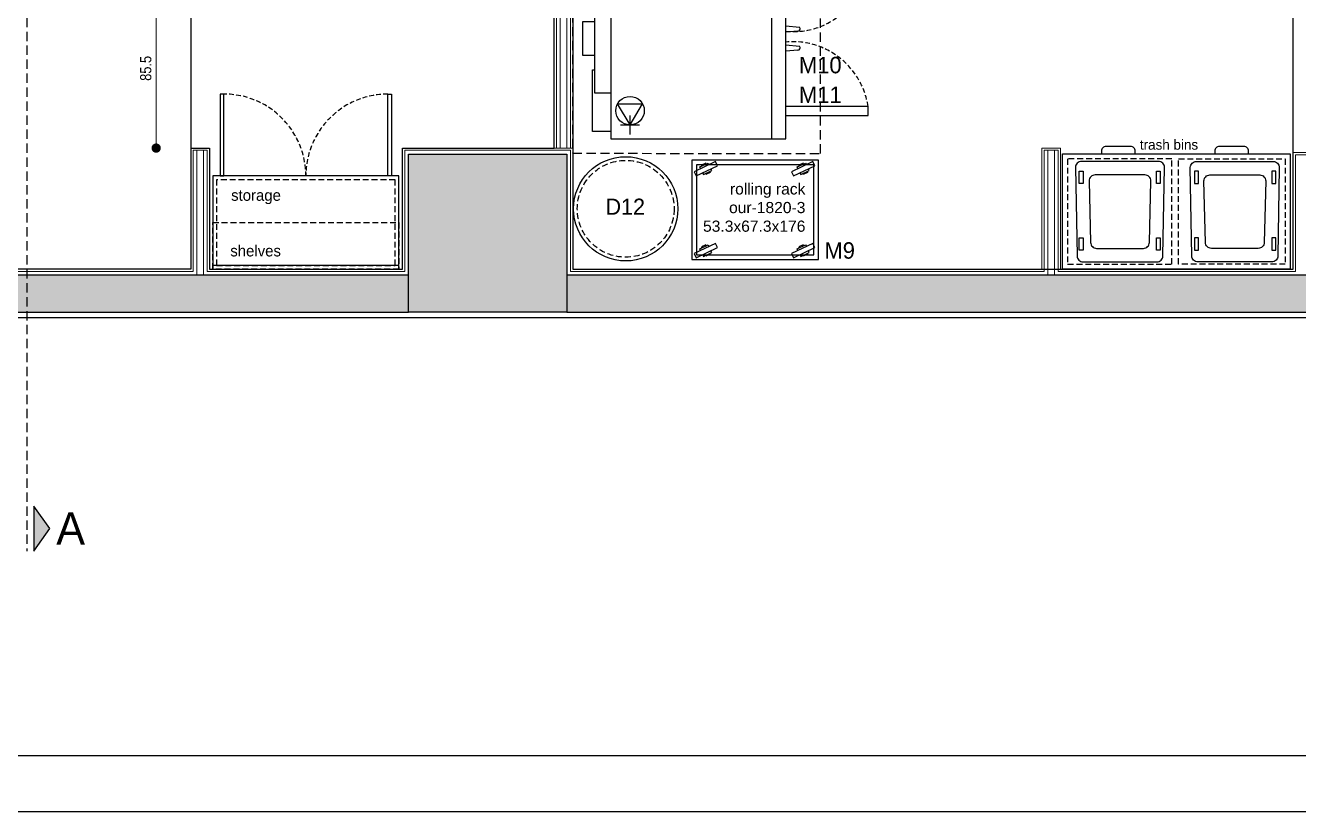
# Model space of a CAD drawing. Header units: millimetres. Extents: x 106699 to 122058, y 158555 to 162844.
# Drawn here: x 112902 to 113585, y 159502 to 159924 of the extents above; entities that cross this region are included whole.
import ezdxf
from ezdxf.enums import TextEntityAlignment as Align

# ---------------------------------------------------------------- set-up
doc = ezdxf.new("R2010")
doc.units = ezdxf.units.MM
for name, pattern in [('$0$4+1 daire_(K) TİP A - C BLOK$0$4+1 (K) 1$0$3+1 daire1$0$131121 243C_L00F00(plan)$0$HIDDEN2', [4.7625, 3.175, -1.5875]), ('300_Z4_FCD_F03$0$GESTRICHELT', [0.75, 0.5, -0.25]), ('HIDDEN', [0.375, 0.25, -0.125])]:
    doc.linetypes.add(name, pattern=pattern)
for name, color, linetype in [('0-HSL-WLL', 253, 'Continuous'), ('300_Z4_STR_F03$0$2-SPS-RCN', 2, 'Continuous'), ('S2000-002 Çizgi', 7, 'Continuous')]:
    doc.layers.add(name, color=color, linetype=linetype)
for name, color, linetype, lineweight in [('300_Z4_STR_F03$0$AUDIT_D_220920114151-103', 251, 'Continuous', 5), ('no3_alçıpan kesit', 210, 'Continuous', 20), ('no3_kutu profil gorunus', 8, 'Continuous', 0)]:
    doc.layers.add(name, color=color, linetype=linetype, lineweight=lineweight)
doc.layers.add('area', color=200, linetype='Continuous', plot=False)
doc.styles.add('BE', font='ARIALN.TTF')
doc.styles.add('SKTÜRK', font='GOTHIC.TTF', dxfattribs={"height": 11})
doc.styles.get("Standard").update_dxf_attribs({"font": 'arial.ttf'})
doc.styles.add('TAKSİM', font='GOTHIC.TTF', dxfattribs={"height": 20})
doc.dimstyles.new('BE-50', dxfattribs={"dimscale": 100, "dimtxt": 0.06, "dimasz": 0.05, "dimexe": 0.025, "dimexo": 0, "dimgap": 0.025, "dimtad": 1, "dimdec": 1, "dimrnd": 0.5, "dimdsep": 46, "dimtxsty": 'BE', "dimblk": 'DOT', "dimcen": 0.5, "dimdle": 0.025, "dimse1": 1, "dimse2": 1, "dimclrd": 256, "dimclre": 256, "dimclrt": 256, "dimadec": 0, "dimazin": 2, "dimtm": 1e-09, "dimtfac": 1, "dimtdec": 1, "dimtix": 1, "dimtmove": 2, "dimatfit": 0, "dimldrblk": 'DOT', "dimfxl": 0.5, "dimfxlon": 1, "dimtolj": 1, "dimlwd": 9, "dimlwe": 0, "dimarcsym": 0})

# ---------------------------------------------------------------- blocks, each defined once
blk = doc.blocks.new('Layout1')
at = {"layer": 'area'}
for points in [[(0, 1485), (0, 0), (2100, 0), (2100, 1485)], [(25.54, 1459.46), (25.54, 25.54), (2074.46, 25.54), (2074.46, 1459.46)]]:
    blk.add_lwpolyline(points, close=True, dxfattribs=at)
blk = doc.blocks.new('COLUMN')
at = {"layer": '300_Z4_STR_F03$0$AUDIT_D_220920114151-103', "true_color": 0x303030}
h = blk.add_hatch(color=250, dxfattribs=at)
h.dxf.hatch_style = 1
h.paths.add_polyline_path([(104767.62, 177818.4), (104852.62, 177818.4), (104852.62, 177903.41), (104767.62, 177903.41)])
h.paths.add_polyline_path([(104052.62, 177903.41), (104052.62, 177818.41), (103967.62, 177818.41), (103967.62, 177903.41)])
edge = h.paths.add_edge_path()
edge.add_line((104052.62, 177498.41), (104052.62, 177438.41))
h.paths.add_polyline_path([(103967.62, 177498.41), (104052.62, 177498.41), (104052.62, 177438.41), (103967.62, 177438.41)])
h.paths.add_polyline_path([(104852.62, 177438.41), (104767.62, 177438.41), (104767.62, 177498.41), (104852.62, 177498.41)])
h.paths.add_polyline_path([(104852.62, 177018.41), (104767.62, 177018.41), (104767.62, 177103.41), (104852.62, 177103.41)])
h.paths.add_polyline_path([(103967.62, 176233.41), (103967.62, 176318.41), (104052.62, 176318.41), (104052.62, 176233.41)])
h.paths.add_polyline_path([(103967.62, 177103.41), (104052.62, 177103.41), (104052.62, 177018.41), (103967.62, 177018.41)])
at = {"layer": '300_Z4_STR_F03$0$2-SPS-RCN'}
blk.add_lwpolyline([(103967.62, 177103.41), (104052.62, 177103.41), (104052.62, 177018.41), (103967.62, 177018.41)], close=True, dxfattribs=at)
blk = doc.blocks.new('A$Cde2bec6b')
at = {"color": 4}
for p, q in [((183.45, 153.41), (183.45, 146.72)), ((201.3, 153.41), (183.45, 153.41)), ((201.3, 146.72), (201.3, 153.41)), ((142.34, 138.11), (142.34, 147.99)), ((142.34, 147.99), (175.48, 147.99)), ((163.05, 146.72), (219.14, 146.72)), ((163.05, 138.11), (163.05, 146.72)), ((175.48, 147.99), (175.48, 146.72)), ((219.14, 146.72), (219.14, 138.11)), ((138.51, 51.75), (235.71, 51.75)), ((186, 37.73), (185.55, 44.07)), ((189, 44.09), (188.17, 36.82)), ((196.2, 37.73), (195.74, 44.07)), ((199.2, 44.09), (198.37, 36.82))]:
    blk.add_line(p, q, dxfattribs=at)
blk.add_lwpolyline([(138.51, 138.11), (138.51, 44.1), (235.71, 44.1), (235.71, 138.11)], close=True, dxfattribs=at)
for centre in [(187.27, 37.73), (197.47, 37.73)]:
    blk.add_arc(centre, 1.27, 180, 315, dxfattribs=at)
at = {"layer": 'S2000-002 Çizgi', "color": 8, "true_color": 0x7a7a7a}
for p, q in [((145.94, 127.83), (157.26, 134.54)), ((145.94, 132.93), (145.94, 122.73)), ((157.26, 134.54), (157.26, 121.12)), ((140.84, 127.83), (151.04, 127.83)), ((145.94, 127.83), (157.26, 121.12))]:
    blk.add_line(p, q, dxfattribs=at)
at = {"layer": 'S2000-002 Çizgi', "color": 8, "linetype": '300_Z4_FCD_F03$0$GESTRICHELT', "ltscale": 10, "true_color": 0x7a7a7a}
blk.add_lwpolyline([(130.59, 25.58), (243.39, 25.37), (243.51, 158.58), (130.72, 158.79)], close=True, dxfattribs=at)
at = {"layer": 'S2000-002 Çizgi', "color": 8, "true_color": 0x7a7a7a}
for points in [[(150.94, 44.1), (150.94, 0)], [(150.94, 0), (155.91, 0), (155.91, 44.1)], [(235.71, 0), (230.74, 0), (230.74, 44.1)], [(235.71, 44.1), (235.71, 0)]]:
    blk.add_lwpolyline(points, dxfattribs=at)
blk.add_circle((153.59, 127.83), 7.65, dxfattribs=at)
at = {"layer": 'S2000-002 Çizgi', "color": 8, "linetype": '300_Z4_FCD_F03$0$GESTRICHELT', "ltscale": 5, "true_color": 0x7a7a7a}
for centre, start, end in [((149.73, 40.43), 278.70026, 5.15333), ((236.93, 40.43), 174.84667, 261.29974)]:
    blk.add_arc(centre, 40.9, start, end, dxfattribs=at)
at = {"color": 4, "insert": (230.86, 47.41), "char_height": 6, "width": 88.0667, "attachment_point": 3, "rotation": 270}
blk.add_mtext('{\\fManrope Light|b0|i0|c0|p2;BLODGETT\\fManrope Light|b0|i0|c162|p2; FIRIN\\fManrope Light|b0|i0|c0|p2;\\Pzephaire-200-E double\\P97.2x94x179.4cm}', dxfattribs=at)
at = {"char_height": 8.82, "width": 48.0583, "attachment_point": 5, "rotation": 270, "style": 'SKTÜRK'}
for s, insert in [('M11', (162.11, 25.66)), ('M10', (178, 25.66))]:
    blk.add_mtext(s, dxfattribs=dict(at, insert=insert))
blk = doc.blocks.new('A$C60e8288a')
at = {"color": 4}
for points in [[(9.71, 237.28), (9.71, 169.28), (63.01, 169.28), (63.01, 237.28)], [(60.51, 171.78), (60.51, 234.78), (12.21, 234.78), (12.21, 171.78)]]:
    blk.add_lwpolyline(points, close=True, dxfattribs=at)
for points in [[(12.86, 236.11), (10.6, 235.04), (16.02, 223.56), (18.28, 224.62), (12.86, 236.11)], [(14.5, 232.63), (15.41, 233.05), (17.54, 228.53), (16.63, 228.1)], [(56.78, 236.11), (54.52, 235.04), (59.94, 223.56), (62.2, 224.62), (56.78, 236.11)], [(58.43, 232.63), (59.33, 233.05), (61.46, 228.53), (60.56, 228.1)], [(12.24, 231.56), (11.34, 231.13), (13.47, 226.61), (14.37, 227.04)], [(12.94, 227.74), (12.48, 227.53), (11.42, 229.79), (11.87, 230)], [(17.01, 229.66), (17.46, 229.87), (16.39, 232.14), (15.94, 231.92)], [(56.17, 231.56), (55.26, 231.13), (57.39, 226.61), (58.3, 227.04)], [(56.86, 227.74), (56.41, 227.53), (55.34, 229.79), (55.79, 230)], [(60.93, 229.66), (61.38, 229.87), (60.32, 232.14), (59.86, 231.92)], [(12.86, 183.77), (10.6, 182.7), (16.02, 171.22), (18.28, 172.28), (12.86, 183.77)], [(12.24, 179.22), (11.34, 178.79), (13.47, 174.27), (14.37, 174.7)], [(14.5, 180.29), (15.41, 180.71), (17.54, 176.19), (16.63, 175.77)], [(17.01, 177.32), (17.46, 177.54), (16.39, 179.8), (15.94, 179.58)], [(56.78, 183.77), (54.52, 182.7), (59.94, 171.22), (62.2, 172.28), (56.78, 183.77)], [(56.17, 179.22), (55.26, 178.79), (57.39, 174.27), (58.3, 174.7)], [(58.43, 180.29), (59.33, 180.71), (61.46, 176.19), (60.56, 175.77)], [(60.93, 177.32), (61.38, 177.54), (60.32, 179.8), (59.86, 179.58)]]:
    blk.add_lwpolyline(points, dxfattribs=at)
for points in [[(12.94, 175.4), (12.48, 175.19), (11.42, 177.45), (11.87, 177.66)], [(56.86, 175.4), (56.41, 175.19), (55.34, 177.45), (55.79, 177.66)]]:
    blk.add_lwpolyline(points)
at = {"color": 4, "insert": (50.54, 176.32, -0.07), "char_height": 6, "width": 229.8961, "attachment_point": 3, "rotation": 270}
blk.add_mtext('rolling rack\\Pour-1820-3\\P53.3x67.3x176', dxfattribs=at)
at = {"insert": (14.42, 157.89), "char_height": 8.82, "width": 48.0583, "attachment_point": 5, "rotation": 270, "style": 'SKTÜRK'}
blk.add_mtext('M9', dxfattribs=at)
blk = doc.blocks.new('A$C13063826')
at = {"layer": 'S2000-002 Çizgi', "color": 8, "true_color": 0x7a7a7a}
for points in [[(1.54, 13.02), (52.54, 13.02, 0.414214), (56.54, 17.02), (55.54, 75.74, 0.414214), (51.54, 79.74), (2.54, 79.74, 0.414214), (-1.46, 75.74), (-2.46, 17.02, 0.414214)], [(10.54, 22.02), (43.54, 22.02, 0.414214), (47.54, 26.02), (46.54, 66.74, 0.414214), (42.54, 70.74), (11.54, 70.74, 0.414214), (7.54, 66.74), (6.54, 26.02, 0.414214)]]:
    blk.add_lwpolyline(points, format="xyb", close=True, dxfattribs=at)
for points in [[(0.3, 71.97), (2.88, 71.97), (2.88, 63.79), (0.3, 63.79)], [(51.55, 71.97), (54.13, 71.97), (54.13, 63.79), (51.55, 63.79)], [(0.3, 27.73), (2.88, 27.73), (2.88, 19.55), (0.3, 19.55)], [(51.55, 27.73), (54.13, 27.73), (54.13, 19.55), (51.55, 19.55)]]:
    blk.add_lwpolyline(points, close=True, dxfattribs=at)
blk = doc.blocks.new('A$Cdd3b3b1d')
at = {"color": 4}
blk.add_lwpolyline([(122.3, 9.98), (0, 9.98), (0, 71.9), (122.3, 71.9)], close=True, dxfattribs=at)
at = {"color": 4, "linetype": '$0$4+1 daire_(K) TİP A - C BLOK$0$4+1 (K) 1$0$3+1 daire1$0$131121 243C_L00F00(plan)$0$HIDDEN2'}
for points in [[(60.03, 12.68), (2.7, 12.68), (2.7, 69.2), (60.03, 69.2)], [(63.63, 12.68), (119.6, 12.68), (119.6, 69.2), (63.63, 69.2)]]:
    blk.add_lwpolyline(points, close=True, dxfattribs=at)
at = {"color": 4}
for points in [[(22.41, 9.98), (22.41, 8.46, 0.414214), (24.84, 6.03), (38.12, 6.03, 0.414214), (40.55, 8.46), (40.55, 9.98)], [(83.34, 9.98), (83.34, 8.46, 0.414214), (85.77, 6.03), (99.05, 6.03, 0.414214), (101.48, 8.46), (101.48, 9.98)]]:
    blk.add_lwpolyline(points, format="xyb", dxfattribs=at)
at = {"layer": 'S2000-002 Çizgi', "xscale": -0.8100000000000002, "yscale": 0.8100000000000002, "zscale": 0.8100000000000002}
blk.add_blockref('A$C13063826', (51.71, 3.49), dxfattribs=at)
at = {"layer": 'S2000-002 Çizgi', "color": 8, "true_color": 0x7a7a7a, "xscale": 0.8100000000000002, "yscale": 0.8100000000000002, "zscale": 0.8100000000000002}
blk.add_blockref('A$C13063826', (69.58, 3.49), dxfattribs=at)
at = {"color": 4, "insert": (80.81, 2.38), "char_height": 5.4, "width": 61.3883, "attachment_point": 1, "rotation": 180}
blk.add_mtext('{\\fManrope Light|b0|i0|c0|p2;trash\\fManrope Light|b0|i0|c162|p2; bins}', dxfattribs=at)
blk = doc.blocks.new('storeage')
at = {"color": 4}
blk.add_lwpolyline([(110535.1, 159792.98), (110635.1, 159792.98), (110635.1, 159842.98), (110535.1, 159842.98)], close=True, dxfattribs=at)
at = {"color": 4, "linetype": '$0$4+1 daire_(K) TİP A - C BLOK$0$4+1 (K) 1$0$3+1 daire1$0$131121 243C_L00F00(plan)$0$HIDDEN2'}
blk.add_lwpolyline([(110537.1, 159794.98), (110633.1, 159794.98), (110633.1, 159840.98), (110537.1, 159840.98)], close=True, dxfattribs=at)
blk.add_lwpolyline([(110535.1, 159792.98), (110535.1, 159817.98), (110635.1, 159817.98), (110635.1, 159792.98), (110535.1, 159792.98)], dxfattribs=at)
at = {"layer": 'S2000-002 Çizgi', "color": 8, "ltscale": 5, "true_color": 0x7a7a7a}
for points in [[(110539.1, 159886.98), (110539.1, 159842.98), (110541.1, 159842.98), (110541.1, 159886.98)], [(110631.1, 159886.98), (110631.1, 159842.98), (110629.1, 159842.98), (110629.1, 159886.98)]]:
    blk.add_lwpolyline(points, close=True, dxfattribs=at)
at = {"layer": 'S2000-002 Çizgi', "color": 8, "linetype": '300_Z4_FCD_F03$0$GESTRICHELT', "ltscale": 5, "true_color": 0x7a7a7a}
for centre, start, end in [((110541.1, 159842.98), 0, 90), ((110629.1, 159842.98), 90, 180)]:
    blk.add_arc(centre, 44, start, end, dxfattribs=at)
at = {"color": 4, "char_height": 6, "width": 229.8961, "attachment_point": 3}
for s, insert in [('{\\fManrope Light|b0|i0|c162|p2;storage}', (110571.72, 159835.66, -0.07)), ('{\\fManrope Light|b0|i0|c162|p2;shelves}', (110571.72, 159805.79, -0.07))]:
    blk.add_mtext(s, dxfattribs=dict(at, insert=insert))
blk = doc.blocks.new('_Dot')
at = {"color": 0, "linetype": 'ByBlock', "lineweight": -2}
blk.add_line((-0.5, 0), (-1, 0), dxfattribs=at)
at = {"color": 0, "linetype": 'ByBlock', "const_width": 0.5}
blk.add_lwpolyline([(-0.25, 0, 1), (0.25, 0, 1)], format="xyb", close=True, dxfattribs=at)
blk = doc.blocks.new('*D50')
at = {"layer": 'Defpoints', "color": 0, "transparency": 16777216}
for p in [(112971.77, 159943.58), (112974.29, 159943.58), (112974.29, 159857.98)]:
    blk.add_point(p, dxfattribs=at)
at = {"layer": 'S2000-002 Çizgi', "color": 134, "lineweight": 9, "true_color": 0x00a5a5, "transparency": 16777216}
blk.add_line((112971.77, 159862.98), (112971.77, 159938.58), dxfattribs=at)
at = {"layer": 'S2000-002 Çizgi', "color": 134, "lineweight": 9, "true_color": 0x00a5a5, "transparency": 16777216, "xscale": 5, "yscale": 5, "zscale": 5}
for p, rotation in [((112971.77, 159943.58), 90), ((112971.77, 159857.98), 270)]:
    blk.add_blockref('_Dot', p, dxfattribs=dict(at, rotation=rotation))
at = {"layer": 'S2000-002 Çizgi', "color": 134, "true_color": 0x00a5a5, "transparency": 16777216, "insert": (112966.21, 159900.78), "char_height": 6, "attachment_point": 5, "rotation": 90, "style": 'BE'}
blk.add_mtext('\\A1;85.5', dxfattribs=at)

msp = doc.modelspace()

# ---------------------------------------------------------------- hatches: boundary and pattern name
at = {"layer": '0-HSL-WLL', "true_color": 0x7a7a7a}
h = msp.add_hatch(color=8, dxfattribs=at)
h.dxf.hatch_style = 1
h.paths.add_polyline_path([(112332.37, 160910.9), (112307.37, 160910.9), (112307.37, 160654.78), (112332.36, 160654.78), (112332.36, 160674.78), (112332.36, 160674.78), (112332.36, 160654.78), (113585.75, 160654.78), (113585.75, 160127.9), (113949.1, 160127.9), (113949.1, 160147.9), (113605.75, 160147.9), (113605.75, 160674.78), (112332.36, 160674.78), (112332.36, 160654.82), (112332.36, 160654.78), (112332.36, 160674.78)])
h.paths.add_polyline_path([(112332.37, 160569.78), (112307.37, 160569.78), (112307.37, 160351.53), (112307.37, 160281.65), (112332.37, 160281.65)], flags=17)
h.paths.add_polyline_path([(113892.37, 159769.78), (113892.37, 159789.78), (113192.37, 159789.78), (113192.37, 159769.78)])
h.paths.add_polyline_path([(112772.37, 159789.78), (112772.37, 159769.78), (113107.37, 159769.78), (113107.37, 159789.78)])
h.paths.add_polyline_path([(112712.37, 159769.78), (112712.37, 159789.78), (112392.37, 159789.78), (112392.37, 159769.78)])
at = {"layer": '300_Z4_STR_F03$0$AUDIT_D_220920114151-103', "linetype": 'HIDDEN', "lineweight": 30, "ltscale": 10, "true_color": 0xae1ea2}
h = msp.add_hatch(color=214, dxfattribs=at)
h.dxf.hatch_style = 1
h.paths.add_polyline_path([(112906, 159665.64), (112906, 159641.58), (112914.59, 159653.61)])

# ---------------------------------------------------------------- linework, layer by layer
at = {"color": 4}
msp.add_lwpolyline([(113002.17, 159792.98), (113102.17, 159792.98), (113102.17, 159794.98), (113002.17, 159794.98)], close=True, dxfattribs=at)
msp.add_circle((113223.99, 159825.36), 28, dxfattribs=at)
at = {"color": 4, "linetype": '$0$4+1 daire_(K) TİP A - C BLOK$0$4+1 (K) 1$0$3+1 daire1$0$131121 243C_L00F00(plan)$0$HIDDEN2'}
msp.add_circle((113223.99, 159825.36), 26, dxfattribs=at)
at = {"layer": '300_Z4_STR_F03$0$2-SPS-RCN'}
for points in [[(113958.37, 159857.78), (113980.37, 159857.78), (113980.37, 159766.78), (112335.25, 159766.78)], [(112772.37, 159769.78), (113107.37, 159769.78), (113107.37, 159789.78), (112772.37, 159789.78), (112772.37, 159769.78)], [(113192.37, 159769.78), (113892.37, 159769.78), (113892.37, 159789.78), (113192.37, 159789.78), (113192.37, 159769.78)]]:
    msp.add_lwpolyline(points, dxfattribs=at)
at = {"layer": '300_Z4_STR_F03$0$AUDIT_D_220920114151-103', "color": 214, "linetype": 'HIDDEN', "lineweight": 30, "ltscale": 20, "true_color": 0xae1ea2}
msp.add_line((112902.36, 160797.97), (112902.36, 159641.58), dxfattribs=at)
at = {"layer": '300_Z4_STR_F03$0$AUDIT_D_220920114151-103', "color": 214, "lineweight": 30, "ltscale": 10, "true_color": 0xae1ea2}
msp.add_lwpolyline([(112906, 159665.64), (112906, 159641.58), (112914.59, 159653.61), (112906, 159665.64)], dxfattribs=at)
at = {"layer": 'area'}
for points in [[(113255.57, 159994.18), (113255.57, 160441.58), (113185.57, 160441.58), (113185.57, 160566.58), (113101.57, 160566.58), (113101.57, 160651.58), (112775.57, 160651.58), (112775.57, 160566.58), (112706.98, 160566.58), (112706.98, 160651.58), (112397.57, 160651.58), (112397.57, 160566.58), (112335.37, 160566.58), (112335.37, 160371.6), (112990.37, 160371.58), (112990.37, 159857.99), (113000.37, 159857.98), (113000.37, 159792.98), (113104.17, 159792.98), (113104.17, 159857.98), (113185.57, 159857.97), (113185.57, 159982.58), (113255.57, 159982.58)], [(113582.55, 159792.98), (113582.55, 160651.58), (113450.57, 160651.58), (113450.57, 160651.58), (113440.57, 160651.58), (113440.57, 160651.58), (113305.57, 160651.58), (113305.57, 160651.58), (113295.57, 160651.58), (113295.57, 160651.58), (113195.57, 160651.58), (113195.57, 160451.58), (113265.57, 160451.58), (113265.57, 159967.98), (113195.57, 159967.98), (113195.57, 159792.98), (113582.55, 159792.98)], [(112335.39, 159857.78), (112335.37, 160371.6), (112990.37, 160371.6), (112990.37, 160057.26), (112990.37, 160057.26), (112990.37, 159989.58), (112990.37, 159989.58), (112990.37, 159857.98), (112990.37, 159857.98), (112990.37, 159792.98), (112803.57, 159792.98), (112803.57, 159907.98), (112793.57, 159907.98), (112793.57, 159857.98), (112706.17, 159857.98), (112706.17, 159907.98), (112696.17, 159907.98), (112696.17, 159792.98), (112395.57, 159792.98), (112395.34, 159857.99), (112335.39, 159857.78)]]:
    msp.add_lwpolyline(points, dxfattribs=at)
at = {"layer": 'no3_alçıpan kesit'}
for points in [[(113185.57, 159857.98), (113185.57, 159982.58), (113255.57, 159982.58), (113255.57, 160034.18)], [(113186.77, 159857.98), (113186.77, 159981.38), (113256.77, 159981.38), (113256.77, 160034.18)], [(113264.37, 160034.18), (113264.37, 159969.18), (113194.37, 159969.18), (113194.37, 159857.98)], [(113265.57, 160034.18), (113265.57, 159967.98), (113195.57, 159967.98), (113195.57, 159857.98)], [(112991.57, 159791.78), (112802.37, 159791.78), (112802.37, 159856.78)], [(112990.37, 159792.98), (112803.57, 159792.98), (112803.57, 159857.98)], [(112990.37, 159792.98), (112990.37, 159857.98), (113000.37, 159857.98), (113000.37, 159792.98)], [(112991.57, 159791.78), (112991.57, 159856.78), (112999.17, 159856.78), (112999.17, 159791.78)], [(113448.75, 159791.78), (113194.37, 159791.78), (113194.37, 159856.78), (113105.37, 159856.78), (113105.37, 159791.78), (112999.17, 159791.78)], [(113447.55, 159792.98), (113195.57, 159792.98), (113195.57, 159857.98), (113104.17, 159857.98), (113104.17, 159792.98), (113000.37, 159792.98)], [(113447.55, 159792.98), (113447.55, 159857.98), (113457.55, 159857.98), (113457.55, 159792.98)], [(113448.75, 159791.78), (113448.75, 159856.78), (113456.35, 159856.78), (113456.35, 159791.78)], [(113582.55, 159792.98), (113582.55, 159855.58), (113592.55, 159855.58), (113592.55, 159792.98)], [(113583.75, 159791.78), (113583.75, 159854.38), (113591.35, 159854.38), (113591.35, 159791.78)], [(113582.55, 159792.98), (113457.55, 159792.98)], [(113583.75, 159791.78), (113456.35, 159791.78)]]:
    msp.add_lwpolyline(points, dxfattribs=at)
at = {"layer": 'no3_kutu profil gorunus'}
for points in [[(113188.77, 159857.98), (113188.77, 159979.38), (113258.77, 159979.38), (113258.77, 160034.18)], [(113262.37, 160034.18), (113262.37, 159971.18), (113192.37, 159971.18), (113192.37, 159857.98)], [(112993.57, 159789.78), (112993.57, 159856.78)], [(112997.17, 159856.78), (112997.17, 159789.78)], [(113450.75, 159789.78), (113450.75, 159856.78)], [(113454.35, 159856.78), (113454.35, 159789.78)]]:
    msp.add_lwpolyline(points, dxfattribs=at)

# ---------------------------------------------------------------- block references
at = {"xscale": 1.174797441050893, "yscale": 1.174797441050893, "zscale": 1.174797441050893}
msp.add_blockref('Layout1', (111633.23, 159501.7), dxfattribs=at)
for name, p, rotation in [('COLUMN', (290210.78, 55802.16), 90), ('A$Cde2bec6b', (113354.15, 159724.47), 90.00000000000001), ('A$Cdd3b3b1d', (113580.98, 159864.88), 180), ('A$C60e8288a', (113496.82, 159788.5), 90.00000000000001)]:
    msp.add_blockref(name, p, dxfattribs=dict(rotation=rotation))
msp.add_blockref('storeage', (2467.07, 0))

# ---------------------------------------------------------------- texts
at = {"style": 'TAKSİM'}
msp.add_text('D12', height=8.64, dxfattribs=at).set_placement((113223.75, 159822.19, 0), align=Align.CENTER)
at = {"layer": '300_Z4_STR_F03$0$AUDIT_D_220920114151-103', "color": 214, "linetype": 'HIDDEN', "lineweight": 30, "ltscale": 10, "true_color": 0xae1ea2, "style": 'TAKSİM'}
msp.add_text('A', height=17.28, dxfattribs=at).set_placement((112925.83, 159645.09, -0.03), align=Align.CENTER)

# ---------------------------------------------------------------- dimensions: what is measured, and where the dimension line sits
at = {"layer": 'S2000-002 Çizgi', "color": 8, "true_color": 0x7a7a7a}
dim = msp.add_linear_dim(base=(112971.77, 159943.58), p1=(112974.29, 159857.98), p2=(112974.29, 159943.58), angle=90, dimstyle='BE-50', dxfattribs=at)
dim.commit()
dim.dimension.update_dxf_attribs({"geometry": '*D50', "text_midpoint": (112966.21, 159900.78)})

doc.saveas('drawing.dxf')
